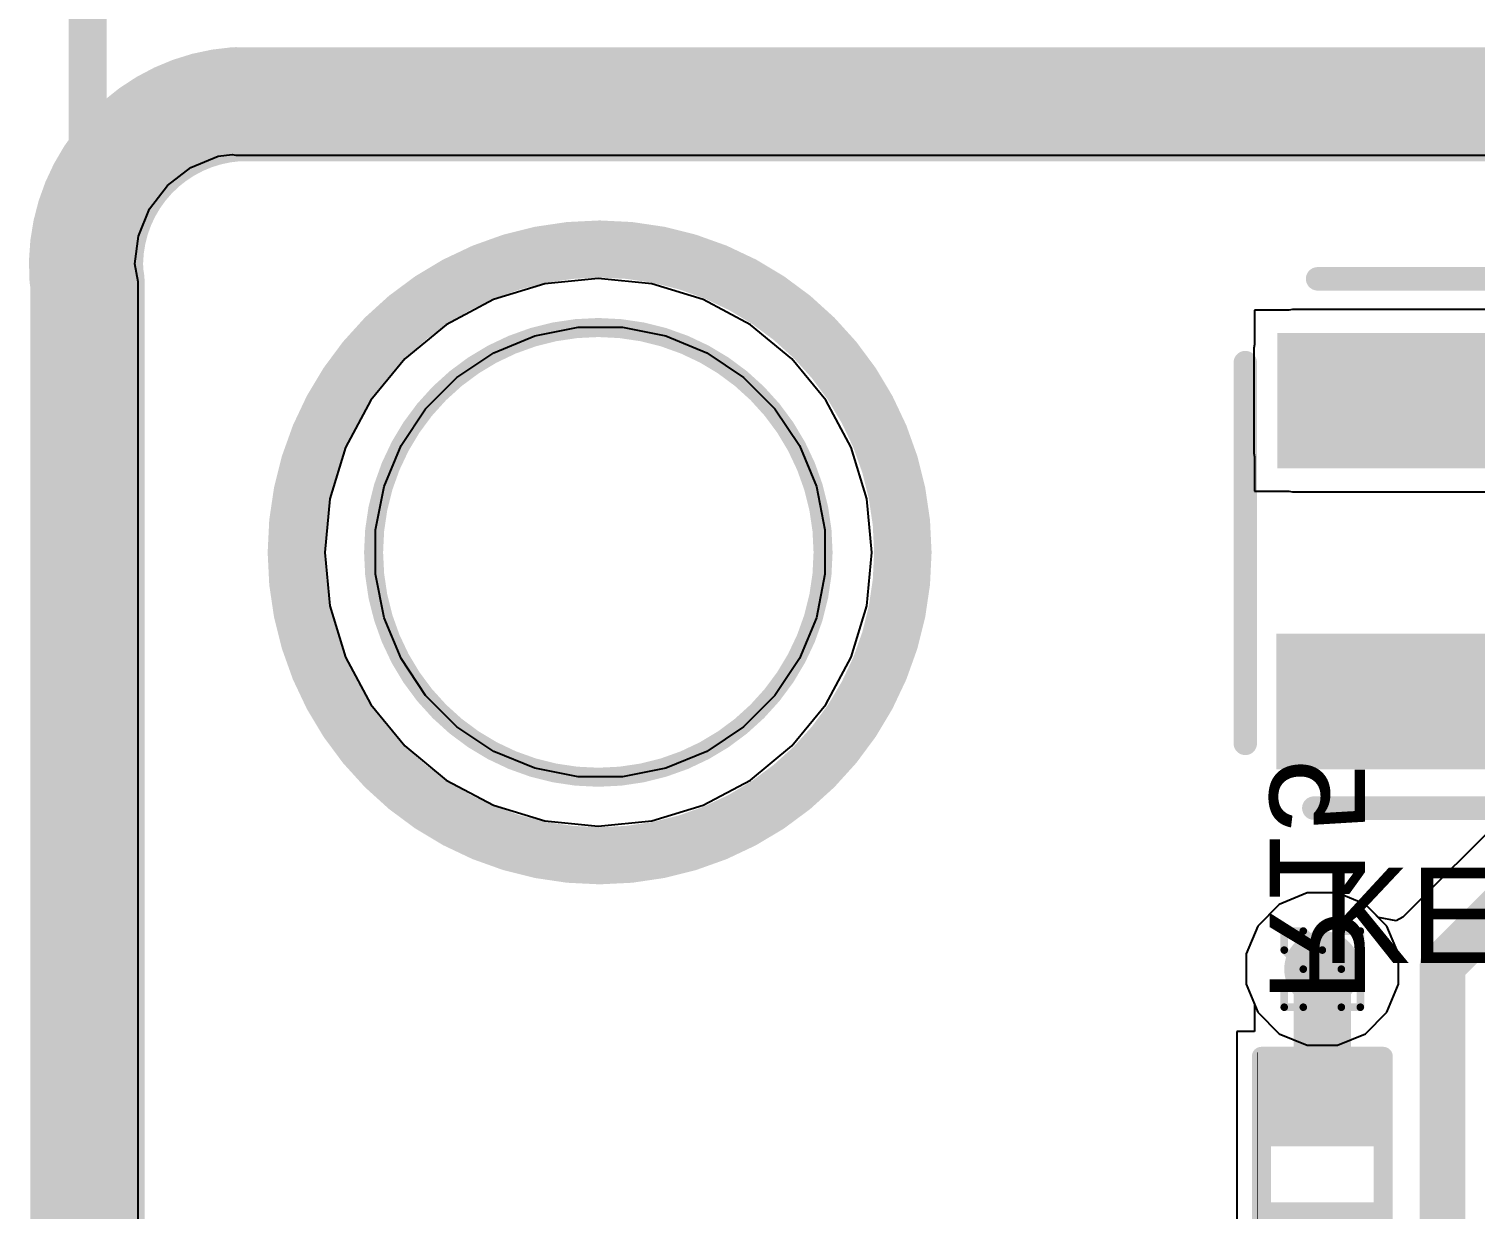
# Model space of a CAD drawing. Header units: inches. Extents: x -13 to 356, y -4 to 120.
# Drawn here: x -3.8 to 5.85, y 36.49 to 44.36 of the extents above; entities that cross this region are included whole.
import ezdxf

# ---------------------------------------------------------------- set-up
doc = ezdxf.new("R2010")
doc.units = ezdxf.units.IN
for name, color, linetype in [('Board_outline', 56, 'Continuous'), ('Bottom Layer', 5, 'Continuous'), ('Bottom Overlay', 54, 'Continuous'), ('Bottom Paste', 16, 'Continuous'), ('Bottom Solder', 6, 'Continuous'), ('Dimensions', 6, 'Continuous'), ('Drill Drawing', 1, 'Continuous'), ('GND', 16, 'Continuous'), ('Keep-Out Layer', 6, 'Continuous'), ('Mechanical 15', 56, 'Continuous'), ('Multi-Layer', 9, 'Continuous'), ('POWER', 76, 'Continuous'), ('Top Layer', 1, 'Continuous'), ('Top Overlay', 2, 'Continuous'), ('Top Paste', 8, 'Continuous'), ('Top Solder', 216, 'Continuous'), ('Via Holes', 16, 'Continuous')]:
    doc.layers.add(name, color=color, linetype=linetype)
doc.styles.add('Arial', font='', dxfattribs={"height": 0.2})
doc.styles.get('Arial').set_extended_font_data('Arial')

# ---------------------------------------------------------------- blocks, each defined once
blk = doc.blocks.new('R___0402_B_1')
at = {"layer": 'Bottom Layer'}
for points in [[(-0.2413, 0.3175), (-0.2413, -0.3175), (-0.6985, -0.3175), (-0.6985, 0.3175)], [(0.6985, 0.3175), (0.6985, -0.3175), (0.2413, -0.3175), (0.2413, 0.3175)]]:
    blk.add_hatch(color=5, dxfattribs=at).paths.add_polyline_path(points)
at = {"layer": 'Bottom Paste'}
for points in [[(-0.2413, 0.3175), (-0.2413, -0.3175), (-0.6985, -0.3175), (-0.6985, 0.3175)], [(0.6985, 0.3175), (0.6985, -0.3175), (0.2413, -0.3175), (0.2413, 0.3175)]]:
    blk.add_hatch(color=16, dxfattribs=at).paths.add_polyline_path(points)
at = {"layer": 'Bottom Solder'}
for points in [[(-0.1863, 0.3725), (-0.1863, -0.3725), (-0.7535, -0.3725), (-0.7535, 0.3725)], [(0.7535, 0.3725), (0.7535, -0.3725), (0.1863, -0.3725), (0.1863, 0.3725)]]:
    blk.add_hatch(color=6, dxfattribs=at).paths.add_polyline_path(points)
at = {"layer": 'Bottom Overlay'}
for points in [[(-0.7874, 0.4064, 0.127, 0.127, 0), (-0.7874, -0.4064, 0.127, 0.127, 0)], [(-0.7874, 0.4064, 0.127, 0.127, 0), (0.7874, 0.4064, 0.127, 0.127, 0)], [(-0.8128, 0.4318, 0.00323, 0.00323, 0), (0.8128, 0.4318, 0.00323, 0.00323, 0)], [(0.7874, 0.4064, 0.127, 0.127, 0), (0.7874, -0.4064, 0.127, 0.127, 0)], [(-0.7874, -0.4064, 0.127, 0.127, 0), (0.7874, -0.4064, 0.127, 0.127, 0)]]:
    blk.add_lwpolyline(points, format="xyseb", dxfattribs=at)
for points in [[(-0.8191, 0.4064, 0.0635, 0.0635, 1), (-0.7556, 0.4064, 0.0635, 0.0635, 1)], [(-0.8191, 0.4064, 0.0635, 0.0635, 1), (-0.7556, 0.4064, 0.0635, 0.0635, 1)], [(-0.8136, 0.4318, 0.00161, 0.00161, 1), (-0.812, 0.4318, 0.00161, 0.00161, 1)], [(0.7556, 0.4064, 0.0635, 0.0635, 1), (0.8191, 0.4064, 0.0635, 0.0635, 1)], [(0.7556, 0.4064, 0.0635, 0.0635, 1), (0.8191, 0.4064, 0.0635, 0.0635, 1)], [(0.812, 0.4318, 0.00161, 0.00161, 1), (0.8136, 0.4318, 0.00161, 0.00161, 1)], [(-0.8191, -0.4064, 0.0635, 0.0635, 1), (-0.7556, -0.4064, 0.0635, 0.0635, 1)], [(-0.8191, -0.4064, 0.0635, 0.0635, 1), (-0.7556, -0.4064, 0.0635, 0.0635, 1)], [(0.7556, -0.4064, 0.0635, 0.0635, 1), (0.8191, -0.4064, 0.0635, 0.0635, 1)], [(0.7556, -0.4064, 0.0635, 0.0635, 1), (0.8191, -0.4064, 0.0635, 0.0635, 1)]]:
    blk.add_lwpolyline(points, format="xyseb", close=True, dxfattribs=at)
blk = doc.blocks.new('TSW_SMD_6_6_5_33')
at = {"layer": 'Top Layer'}
for points in [[(0.0354, 2.6106), (1.2854, 2.6106), (1.2854, 1.9106), (0.0354, 1.9106)], [(3.775, 2.6106), (5.025, 2.6106), (5.025, 1.9106), (3.775, 1.9106)], [(0.0354, 0.604), (1.2854, 0.604), (1.2854, -0.096), (0.0354, -0.096)], [(3.7692, 0.604), (5.0192, 0.604), (5.0192, -0.096), (3.7692, -0.096)]]:
    blk.add_hatch(color=1, dxfattribs=at).paths.add_polyline_path(points)
at = {"layer": 'Top Paste'}
for points in [[(0.0354, 2.6106), (1.2854, 2.6106), (1.2854, 1.9106), (0.0354, 1.9106)], [(3.775, 2.6106), (5.025, 2.6106), (5.025, 1.9106), (3.775, 1.9106)], [(0.0354, 0.604), (1.2854, 0.604), (1.2854, -0.096), (0.0354, -0.096)], [(3.7692, 0.604), (5.0192, 0.604), (5.0192, -0.096), (3.7692, -0.096)]]:
    blk.add_hatch(color=8, dxfattribs=at).paths.add_polyline_path(points)
at = {"layer": 'Top Solder'}
for points in [[(-0.0662, 2.7122), (1.387, 2.7122), (1.387, 1.809), (-0.0662, 1.809)], [(3.6734, 2.7122), (5.1266, 2.7122), (5.1266, 1.809), (3.6734, 1.809)], [(-0.0662, 0.7056), (1.387, 0.7056), (1.387, -0.1976), (-0.0662, -0.1976)], [(3.6676, 0.7056), (5.1208, 0.7056), (5.1208, -0.1976), (3.6676, -0.1976)]]:
    blk.add_hatch(color=216, dxfattribs=at).paths.add_polyline_path(points)
at = {"layer": 'Mechanical 15'}
for points in [[(0, 0.5, 0.05, 0.05, 0), (0, -0.5, 0.05, 0.05, 0)], [(0.5, 0, 0.05, 0.05, 0), (-0.5, 0, 0.05, 0.05, 0)]]:
    blk.add_lwpolyline(points, format="xyseb", dxfattribs=at)
for points in [[(-0.0125, 0.5, 0.025, 0.025, 1), (0.0125, 0.5, 0.025, 0.025, 1)], [(0.35, 0, 0.05, 0.05, 1), (-0.35, 0, 0.05, 0.05, 1)], [(-0.5125, 0, 0.025, 0.025, 1), (-0.4875, 0, 0.025, 0.025, 1)], [(-0.3625, 0, 0.025, 0.025, 1), (-0.3375, 0, 0.025, 0.025, 1)], [(0.3375, 0, 0.025, 0.025, 1), (0.3625, 0, 0.025, 0.025, 1)], [(0.4875, 0, 0.025, 0.025, 1), (0.5125, 0, 0.025, 0.025, 1)], [(-0.0125, -0.5, 0.025, 0.025, 1), (0.0125, -0.5, 0.025, 0.025, 1)]]:
    blk.add_lwpolyline(points, format="xyseb", close=True, dxfattribs=at)
at = {"layer": 'Top Overlay'}
for points in [[(4.8768, 2.9718, 0.1565, 0.1565, 0), (0.3048, 2.9718, 0.1565, 0.1565, 0)], [(5.334, 2.54, 0.1565, 0.1565, 0), (5.334, 0, 0.1565, 0.1565, 0)], [(-0.3302, 2.1082, 0.1565, 0.1565, 0), (-0.3302, 0.508, 0.1565, 0.1565, 0)], [(0.635, -0.5588, 0.1565, 0.1565, 0), (0.3556, -0.5588, 0.1565, 0.1565, 0)], [(4.8514, -0.5588, 0.1565, 0.1565, 0), (0.635, -0.5588, 0.1565, 0.1565, 0)]]:
    blk.add_lwpolyline(points, format="xyseb", dxfattribs=at)
for points in [[(0.2657, 2.9718, 0.0782, 0.0782, 1), (0.3439, 2.9718, 0.0782, 0.0782, 1)], [(4.8377, 2.9718, 0.0782, 0.0782, 1), (4.9159, 2.9718, 0.0782, 0.0782, 1)], [(5.2949, 2.54, 0.0782, 0.0782, 1), (5.3731, 2.54, 0.0782, 0.0782, 1)], [(-0.3693, 2.1082, 0.0782, 0.0782, 1), (-0.2911, 2.1082, 0.0782, 0.0782, 1)], [(-0.3693, 0.508, 0.0782, 0.0782, 1), (-0.2911, 0.508, 0.0782, 0.0782, 1)], [(5.2949, 0, 0.0782, 0.0782, 1), (5.3731, 0, 0.0782, 0.0782, 1)], [(0.3165, -0.5588, 0.0782, 0.0782, 1), (0.3947, -0.5588, 0.0782, 0.0782, 1)], [(0.5959, -0.5588, 0.0782, 0.0782, 1), (0.6741, -0.5588, 0.0782, 0.0782, 1)], [(0.5959, -0.5588, 0.0782, 0.0782, 1), (0.6741, -0.5588, 0.0782, 0.0782, 1)], [(4.8123, -0.5588, 0.0782, 0.0782, 1), (4.8905, -0.5588, 0.0782, 0.0782, 1)]]:
    blk.add_lwpolyline(points, format="xyseb", close=True, dxfattribs=at)

msp = doc.modelspace()

# ---------------------------------------------------------------- hatches: boundary and pattern name
at = {"layer": 'Bottom Layer'}
h = msp.add_hatch(color=5, dxfattribs=at)
edge = h.paths.add_edge_path()
edge.add_arc((4.8319, 38.091), 0.254, 0, 360)
at = {"layer": 'GND'}
h = msp.add_hatch(color=16, dxfattribs=at)
edge = h.paths.add_edge_path()
edge.add_arc((4.8319, 38.091), 0.254, 0, 360)
at = {"layer": 'POWER'}
h = msp.add_hatch(color=76, dxfattribs=at)
edge = h.paths.add_edge_path()
edge.add_arc((4.8319, 38.091), 0.254, 0, 360)
at = {"layer": 'Top Layer'}
for points in [[(4.6328, 41.533), (9.6166, 41.533), (9.6166, 42.233), (4.6328, 42.233)], [(4.627, 39.5264), (9.6166, 39.5264), (9.6166, 40.2264), (4.627, 40.2264)]]:
    msp.add_hatch(color=1, dxfattribs=at).paths.add_polyline_path(points)
h = msp.add_hatch(color=1, dxfattribs=at)
edge = h.paths.add_edge_path()
edge.add_arc((4.8319, 38.091), 0.254, 0, 360)
at = {"layer": 'Via Holes'}
h = msp.add_hatch(color=7, dxfattribs=at)
edge = h.paths.add_edge_path()
edge.add_arc((4.8319, 38.091), 0.127, 0, 360)

# ---------------------------------------------------------------- linework, layer by layer
at = {"layer": 'Board_outline'}
for points in [[(-3.4166, 42.7098, 0.762, 0.762, -0.414214), (-2.4183, 43.8604, 0.762, 0.762, 0)], [(-3.4166, 42.7098, 0.762, 0.762, -0.414214), (-2.4183, 43.8604, 0.762, 0.762, 0)], [(-3.4166, 42.7098, 0.762, 0.762, -0.414214), (-2.4183, 43.8604, 0.762, 0.762, 0)], [(-3.4166, 42.7098, 0.762, 0.762, -0.414214), (-2.4183, 43.8604, 0.762, 0.762, 0)], [(-2.4184, 43.86, 0.762, 0.762, 0), (31.29, 43.86, 0.762, 0.762, 0)], [(-2.4184, 43.86, 0.762, 0.762, 0), (31.29, 43.86, 0.762, 0.762, 0)], [(-2.4184, 43.86, 0.762, 0.762, 0), (31.29, 43.86, 0.762, 0.762, 0)], [(-2.4183, 43.86, 0.762, 0.762, 0), (31.29, 43.86, 0.762, 0.762, 0)], [(-3.4089, -2.0833, 0.762, 0.762, 0), (-3.4089, 42.6767, 0.762, 0.762, 0)], [(-3.4089, -2.0833, 0.762, 0.762, 0), (-3.4089, 42.6767, 0.762, 0.762, 0)], [(-3.4089, -2.0833, 0.762, 0.762, 0), (-3.4089, 42.6767, 0.762, 0.762, 0)], [(-3.4089, -2.1087, 0.762, 0.762, 0), (-3.4089, 42.6513, 0.762, 0.762, 0)]]:
    msp.add_lwpolyline(points, format="xyseb", dxfattribs=at)
for points in [[(-2.6089, 43.86, 0.381, 0.381, 1), (-2.2279, 43.86, 0.381, 0.381, 1)], [(-2.6089, 43.86, 0.381, 0.381, 1), (-2.2279, 43.86, 0.381, 0.381, 1)], [(-2.6089, 43.86, 0.381, 0.381, 1), (-2.2279, 43.86, 0.381, 0.381, 1)], [(-2.6088, 43.8604, 0.381, 0.381, 1), (-2.2278, 43.8604, 0.381, 0.381, 1)], [(-2.6088, 43.8604, 0.381, 0.381, 1), (-2.2278, 43.8604, 0.381, 0.381, 1)], [(-2.6088, 43.8604, 0.381, 0.381, 1), (-2.2278, 43.8604, 0.381, 0.381, 1)], [(-2.6088, 43.8604, 0.381, 0.381, 1), (-2.2278, 43.8604, 0.381, 0.381, 1)], [(-2.6088, 43.86, 0.381, 0.381, 1), (-2.2278, 43.86, 0.381, 0.381, 1)], [(-3.6071, 42.7098, 0.381, 0.381, 1), (-3.2261, 42.7098, 0.381, 0.381, 1)], [(-3.6071, 42.7098, 0.381, 0.381, 1), (-3.2261, 42.7098, 0.381, 0.381, 1)], [(-3.6071, 42.7098, 0.381, 0.381, 1), (-3.2261, 42.7098, 0.381, 0.381, 1)], [(-3.6071, 42.7098, 0.381, 0.381, 1), (-3.2261, 42.7098, 0.381, 0.381, 1)], [(-3.5994, 42.6767, 0.381, 0.381, 1), (-3.2184, 42.6767, 0.381, 0.381, 1)], [(-3.5994, 42.6767, 0.381, 0.381, 1), (-3.2184, 42.6767, 0.381, 0.381, 1)], [(-3.5994, 42.6767, 0.381, 0.381, 1), (-3.2184, 42.6767, 0.381, 0.381, 1)], [(-3.5994, 42.6513, 0.381, 0.381, 1), (-3.2184, 42.6513, 0.381, 0.381, 1)]]:
    msp.add_lwpolyline(points, format="xyseb", close=True, dxfattribs=at)
at = {"layer": 'Bottom Layer'}
for p, q in [((-2.8748, 43.3187), (-2.7188, 43.4384)), ((-2.7188, 43.4384), (-2.5371, 43.5137)), ((-2.5371, 43.5137), (-2.4428, 43.5261)), ((-2.4428, 43.5261), (-2.4183, 43.5213)), ((-2.4183, 43.5213), (31.29, 43.5213)), ((-2.9946, 43.1627), (-2.8748, 43.3187)), ((-3.0698, 42.981), (-2.9946, 43.1627)), ((-3.0941, 42.7968), (-3.0698, 42.981)), ((-3.0702, 42.6767), (-3.0941, 42.7968)), ((-3.0702, -2.0604), (-3.0702, 42.6767)), ((-0.3563, 42.6622), (-0.6989, 42.5583)), ((0, 42.6973), (-0.3563, 42.6622)), ((0.3563, 42.6622), (0, 42.6973)), ((0.6989, 42.5583), (0.3563, 42.6622)), ((-0.6989, 42.5583), (-1.0146, 42.3895)), ((1.0146, 42.3895), (0.6989, 42.5583)), ((-1.0146, 42.3895), (-1.2914, 42.1624)), ((1.2914, 42.1624), (1.0146, 42.3895)), ((-1.2914, 42.1624), (-1.5185, 41.8856)), ((1.5185, 41.8856), (1.2914, 42.1624)), ((-1.5185, 41.8856), (-1.6873, 41.5699)), ((1.6873, 41.5699), (1.5185, 41.8856)), ((-1.6873, 41.5699), (-1.7912, 41.2273)), ((1.7912, 41.2273), (1.6873, 41.5699)), ((-1.7912, 41.2273), (-1.8263, 40.871)), ((1.8263, 40.871), (1.7912, 41.2273)), ((-1.8263, 40.871), (-1.7912, 40.5147)), ((1.7912, 40.5147), (1.8263, 40.871)), ((-1.7912, 40.5147), (-1.6873, 40.1721)), ((1.6873, 40.1721), (1.7912, 40.5147)), ((-1.6873, 40.1721), (-1.5185, 39.8564)), ((1.5185, 39.8564), (1.6873, 40.1721)), ((-1.5185, 39.8564), (-1.2914, 39.5796)), ((1.2914, 39.5796), (1.5185, 39.8564)), ((-1.2914, 39.5796), (-1.0146, 39.3525)), ((1.0146, 39.3525), (1.2914, 39.5796)), ((-1.0146, 39.3525), (-0.6989, 39.1837)), ((0.6989, 39.1837), (1.0146, 39.3525)), ((6.1608, 39.2283), (5.3698, 38.4374)), ((-0.6989, 39.1837), (-0.3563, 39.0798)), ((0.3563, 39.0798), (0.6989, 39.1837)), ((-0.3563, 39.0798), (0, 39.0447)), ((0, 39.0447), (0.3563, 39.0798)), ((4.5442, 38.5216), (4.4013, 38.3787)), ((4.7309, 38.599), (4.5442, 38.5216)), ((4.933, 38.599), (4.7309, 38.599)), ((5.1197, 38.5216), (4.933, 38.599)), ((5.2062, 38.4351), (5.1197, 38.5216)), ((5.3243, 38.4125), (5.2062, 38.4351)), ((5.3698, 38.4374), (5.3243, 38.4125)), ((4.4013, 38.3787), (4.3239, 38.192)), ((4.3239, 38.192), (4.3239, 37.9899)), ((4.3239, 37.9899), (4.3788, 37.8575)), ((4.3788, 37.8575), (4.3788, 37.6745)), ((4.3788, 37.6745), (4.2605, 37.6745)), ((4.2605, 37.6745), (4.2605, 36.7093)), ((4.2605, 36.7093), (4.2605, 35.7695))]:
    msp.add_line(p, q, dxfattribs=at)
for points in [[(5.6346, 38.1161, 0.3048, 0.3048, 0), (6.4538, 38.9353, 0.3048, 0.3048, 0)], [(4.832, 37.1919, 0.381, 0.381, 0), (4.832, 38.0909, 0.381, 0.381, 0)], [(5.6346, 34.8469, 0.3048, 0.3048, 0), (5.6346, 38.1161, 0.3048, 0.3048, 0)]]:
    msp.add_lwpolyline(points, format="xyseb", dxfattribs=at)
for points in [[(4.7367, 38.0909, 0.1905, 0.1905, 1), (4.9272, 38.0909, 0.1905, 0.1905, 1)], [(5.5584, 38.1161, 0.1524, 0.1524, 1), (5.7108, 38.1161, 0.1524, 0.1524, 1)], [(5.5584, 38.1161, 0.1524, 0.1524, 1), (5.7108, 38.1161, 0.1524, 0.1524, 1)], [(4.7367, 37.1919, 0.1905, 0.1905, 1), (4.9272, 37.1919, 0.1905, 0.1905, 1)]]:
    msp.add_lwpolyline(points, format="xyseb", close=True, dxfattribs=at)
at = {"layer": 'Bottom Overlay'}
for points in [[(-3.4166, 42.7098, 0.762, 0.762, -0.414214), (-2.4183, 43.8604, 0.762, 0.762, 0)], [(-2.4184, 43.86, 0.762, 0.762, 0), (31.29, 43.86, 0.762, 0.762, 0)], [(-3.4089, -2.0833, 0.762, 0.762, 0), (-3.4089, 42.6767, 0.762, 0.762, 0)]]:
    msp.add_lwpolyline(points, format="xyseb", dxfattribs=at)
for points in [[(-2.6089, 43.86, 0.381, 0.381, 1), (-2.2279, 43.86, 0.381, 0.381, 1)], [(-2.6088, 43.8604, 0.381, 0.381, 1), (-2.2278, 43.8604, 0.381, 0.381, 1)], [(-3.6071, 42.7098, 0.381, 0.381, 1), (-3.2261, 42.7098, 0.381, 0.381, 1)], [(-3.5994, 42.6767, 0.381, 0.381, 1), (-3.2184, 42.6767, 0.381, 0.381, 1)], [(2.0312, 40.871, 0.381, 0.381, 1), (-2.0164, 40.871, 0.381, 0.381, 1)], [(-2.1117, 40.871, 0.1905, 0.1905, 1), (-1.9212, 40.871, 0.1905, 0.1905, 1)], [(1.9359, 40.871, 0.1905, 0.1905, 1), (2.1264, 40.871, 0.1905, 0.1905, 1)]]:
    msp.add_lwpolyline(points, format="xyseb", close=True, dxfattribs=at)
at = {"layer": 'Dimensions'}
msp.add_lwpolyline([(-3.4089, 43.2863, 0.254, 0.254, 0), (-3.4089, 52.2732, 0.254, 0.254, 0)], format="xyseb", dxfattribs=at)
msp.add_lwpolyline([(-3.4724, 43.2863, 0.127, 0.127, 1), (-3.3454, 43.2863, 0.127, 0.127, 1)], format="xyseb", close=True, dxfattribs=at)
at = {"layer": 'Drill Drawing'}
for points in [[(4.5779, 38.218, 0.0508, 0.0508, 0), (4.5779, 38.345, 0.0508, 0.0508, 0)], [(4.5779, 38.345, 0.0508, 0.0508, 0), (4.7049, 38.345, 0.0508, 0.0508, 0)], [(4.7049, 38.345, 0.0508, 0.0508, 0), (4.8319, 38.218, 0.0508, 0.0508, 0)], [(4.8319, 38.218, 0.0508, 0.0508, 0), (4.9589, 38.345, 0.0508, 0.0508, 0)], [(4.9589, 38.345, 0.0508, 0.0508, 0), (5.0859, 38.345, 0.0508, 0.0508, 0)], [(5.0859, 38.218, 0.0508, 0.0508, 0), (5.0859, 38.345, 0.0508, 0.0508, 0)], [(4.5779, 38.218, 0.0508, 0.0508, 0), (4.7049, 38.091, 0.0508, 0.0508, 0)], [(4.9589, 38.091, 0.0508, 0.0508, 0), (5.0859, 38.218, 0.0508, 0.0508, 0)], [(4.5779, 37.964, 0.0508, 0.0508, 0), (4.7049, 38.091, 0.0508, 0.0508, 0)], [(4.9589, 38.091, 0.0508, 0.0508, 0), (5.0859, 37.964, 0.0508, 0.0508, 0)], [(4.5779, 37.837, 0.0508, 0.0508, 0), (4.5779, 37.964, 0.0508, 0.0508, 0)], [(4.7049, 37.837, 0.0508, 0.0508, 0), (4.8319, 37.964, 0.0508, 0.0508, 0)], [(4.8319, 37.964, 0.0508, 0.0508, 0), (4.9589, 37.837, 0.0508, 0.0508, 0)], [(5.0859, 37.837, 0.0508, 0.0508, 0), (5.0859, 37.964, 0.0508, 0.0508, 0)], [(4.5779, 37.837, 0.0508, 0.0508, 0), (4.7049, 37.837, 0.0508, 0.0508, 0)], [(4.9589, 37.837, 0.0508, 0.0508, 0), (5.0859, 37.837, 0.0508, 0.0508, 0)]]:
    msp.add_lwpolyline(points, format="xyseb", dxfattribs=at)
for points in [[(4.5652, 38.345, 0.0254, 0.0254, 1), (4.5906, 38.345, 0.0254, 0.0254, 1)], [(4.5652, 38.345, 0.0254, 0.0254, 1), (4.5906, 38.345, 0.0254, 0.0254, 1)], [(4.6922, 38.345, 0.0254, 0.0254, 1), (4.7176, 38.345, 0.0254, 0.0254, 1)], [(4.6922, 38.345, 0.0254, 0.0254, 1), (4.7176, 38.345, 0.0254, 0.0254, 1)], [(4.9462, 38.345, 0.0254, 0.0254, 1), (4.9716, 38.345, 0.0254, 0.0254, 1)], [(4.9462, 38.345, 0.0254, 0.0254, 1), (4.9716, 38.345, 0.0254, 0.0254, 1)], [(5.0732, 38.345, 0.0254, 0.0254, 1), (5.0986, 38.345, 0.0254, 0.0254, 1)], [(5.0732, 38.345, 0.0254, 0.0254, 1), (5.0986, 38.345, 0.0254, 0.0254, 1)], [(4.5652, 38.218, 0.0254, 0.0254, 1), (4.5906, 38.218, 0.0254, 0.0254, 1)], [(4.5652, 38.218, 0.0254, 0.0254, 1), (4.5906, 38.218, 0.0254, 0.0254, 1)], [(4.8192, 38.218, 0.0254, 0.0254, 1), (4.8446, 38.218, 0.0254, 0.0254, 1)], [(4.8192, 38.218, 0.0254, 0.0254, 1), (4.8446, 38.218, 0.0254, 0.0254, 1)], [(5.0732, 38.218, 0.0254, 0.0254, 1), (5.0986, 38.218, 0.0254, 0.0254, 1)], [(5.0732, 38.218, 0.0254, 0.0254, 1), (5.0986, 38.218, 0.0254, 0.0254, 1)], [(4.6922, 38.091, 0.0254, 0.0254, 1), (4.7176, 38.091, 0.0254, 0.0254, 1)], [(4.6922, 38.091, 0.0254, 0.0254, 1), (4.7176, 38.091, 0.0254, 0.0254, 1)], [(4.9462, 38.091, 0.0254, 0.0254, 1), (4.9716, 38.091, 0.0254, 0.0254, 1)], [(4.9462, 38.091, 0.0254, 0.0254, 1), (4.9716, 38.091, 0.0254, 0.0254, 1)], [(4.5652, 37.964, 0.0254, 0.0254, 1), (4.5906, 37.964, 0.0254, 0.0254, 1)], [(4.5652, 37.964, 0.0254, 0.0254, 1), (4.5906, 37.964, 0.0254, 0.0254, 1)], [(4.8192, 37.964, 0.0254, 0.0254, 1), (4.8446, 37.964, 0.0254, 0.0254, 1)], [(4.8192, 37.964, 0.0254, 0.0254, 1), (4.8446, 37.964, 0.0254, 0.0254, 1)], [(5.0732, 37.964, 0.0254, 0.0254, 1), (5.0986, 37.964, 0.0254, 0.0254, 1)], [(5.0732, 37.964, 0.0254, 0.0254, 1), (5.0986, 37.964, 0.0254, 0.0254, 1)], [(4.5652, 37.837, 0.0254, 0.0254, 1), (4.5906, 37.837, 0.0254, 0.0254, 1)], [(4.5652, 37.837, 0.0254, 0.0254, 1), (4.5906, 37.837, 0.0254, 0.0254, 1)], [(4.6922, 37.837, 0.0254, 0.0254, 1), (4.7176, 37.837, 0.0254, 0.0254, 1)], [(4.6922, 37.837, 0.0254, 0.0254, 1), (4.7176, 37.837, 0.0254, 0.0254, 1)], [(4.9462, 37.837, 0.0254, 0.0254, 1), (4.9716, 37.837, 0.0254, 0.0254, 1)], [(4.9462, 37.837, 0.0254, 0.0254, 1), (4.9716, 37.837, 0.0254, 0.0254, 1)], [(5.0732, 37.837, 0.0254, 0.0254, 1), (5.0986, 37.837, 0.0254, 0.0254, 1)], [(5.0732, 37.837, 0.0254, 0.0254, 1), (5.0986, 37.837, 0.0254, 0.0254, 1)]]:
    msp.add_lwpolyline(points, format="xyseb", close=True, dxfattribs=at)
at = {"layer": 'GND'}
for p, q in [((-2.8748, 43.3187), (-2.7188, 43.4384)), ((-2.7188, 43.4384), (-2.5371, 43.5137)), ((-2.5371, 43.5137), (-2.4428, 43.5261)), ((-2.4428, 43.5261), (-2.4183, 43.5213)), ((-2.4183, 43.5213), (31.29, 43.5213)), ((-2.9946, 43.1627), (-2.8748, 43.3187)), ((-3.0698, 42.981), (-2.9946, 43.1627)), ((-3.0941, 42.7968), (-3.0698, 42.981)), ((-3.0702, 42.6767), (-3.0941, 42.7968)), ((-3.0702, -2.0604), (-3.0702, 42.6767)), ((-0.3563, 42.6622), (-0.6989, 42.5583)), ((0, 42.6973), (-0.3563, 42.6622)), ((0.3563, 42.6622), (0, 42.6973)), ((0.6989, 42.5583), (0.3563, 42.6622)), ((-0.6989, 42.5583), (-1.0146, 42.3895)), ((1.0146, 42.3895), (0.6989, 42.5583)), ((-1.0146, 42.3895), (-1.2914, 42.1624)), ((1.2914, 42.1624), (1.0146, 42.3895)), ((-1.2914, 42.1624), (-1.5185, 41.8856)), ((1.5185, 41.8856), (1.2914, 42.1624)), ((-1.5185, 41.8856), (-1.6873, 41.5699)), ((1.6873, 41.5699), (1.5185, 41.8856)), ((-1.6873, 41.5699), (-1.7912, 41.2273)), ((1.7912, 41.2273), (1.6873, 41.5699)), ((-1.7912, 41.2273), (-1.8263, 40.871)), ((1.8263, 40.871), (1.7912, 41.2273)), ((-1.8263, 40.871), (-1.7912, 40.5147)), ((1.7912, 40.5147), (1.8263, 40.871)), ((-1.7912, 40.5147), (-1.6873, 40.1721)), ((1.6873, 40.1721), (1.7912, 40.5147)), ((-1.6873, 40.1721), (-1.5185, 39.8564)), ((1.5185, 39.8564), (1.6873, 40.1721)), ((-1.5185, 39.8564), (-1.2914, 39.5796)), ((1.2914, 39.5796), (1.5185, 39.8564)), ((-1.2914, 39.5796), (-1.0146, 39.3525)), ((1.0146, 39.3525), (1.2914, 39.5796)), ((-1.0146, 39.3525), (-0.6989, 39.1837)), ((0.6989, 39.1837), (1.0146, 39.3525)), ((-0.6989, 39.1837), (-0.3563, 39.0798)), ((0.3563, 39.0798), (0.6989, 39.1837)), ((-0.3563, 39.0798), (0, 39.0447)), ((0, 39.0447), (0.3563, 39.0798)), ((4.5442, 38.5216), (4.4013, 38.3787)), ((4.7309, 38.599), (4.5442, 38.5216)), ((4.933, 38.599), (4.7309, 38.599)), ((5.1197, 38.5216), (4.933, 38.599)), ((5.2626, 38.3787), (5.1197, 38.5216)), ((4.4013, 38.3787), (4.3239, 38.192)), ((5.3399, 38.192), (5.2626, 38.3787)), ((4.3239, 38.192), (4.3239, 37.9899)), ((5.3399, 37.9899), (5.3399, 38.192)), ((4.3239, 37.9899), (4.4013, 37.8032)), ((5.2626, 37.8032), (5.3399, 37.9899)), ((4.4013, 37.8032), (4.5442, 37.6603)), ((5.1197, 37.6603), (5.2626, 37.8032)), ((4.5442, 37.6603), (4.7309, 37.583)), ((4.933, 37.583), (5.1197, 37.6603)), ((4.7309, 37.583), (4.933, 37.583))]:
    msp.add_line(p, q, dxfattribs=at)
at = {"layer": 'Keep-Out Layer'}
for points in [[(-3.4166, 42.7098, 0.127, 0.127, -0.414214), (-2.4183, 43.8604, 0.127, 0.127, 0)], [(-3.4166, 42.7098, 0.127, 0.127, -0.414214), (-2.4183, 43.8604, 0.127, 0.127, 0)], [(-2.4183, 43.86, 0.1565, 0.1565, 0), (31.2897, 43.86, 0.1565, 0.1565, 0)], [(-2.4183, 43.86, 0.1565, 0.1565, 0), (31.29, 43.86, 0.1565, 0.1565, 0)], [(-3.4089, -2.0833, 0.1565, 0.1565, 0), (-3.4089, 42.6767, 0.1565, 0.1565, 0)], [(-3.4089, -2.0833, 0.1565, 0.1565, 0), (-3.4089, 42.6767, 0.1565, 0.1565, 0)]]:
    msp.add_lwpolyline(points, format="xyseb", dxfattribs=at)
for points in [[(-2.4575, 43.86, 0.0782, 0.0782, 1), (-2.3792, 43.86, 0.0782, 0.0782, 1)], [(-2.4575, 43.86, 0.0782, 0.0782, 1), (-2.3792, 43.86, 0.0782, 0.0782, 1)], [(-2.4501, 43.8604, 0.0635, 0.0635, 1), (-2.3866, 43.8604, 0.0635, 0.0635, 1)], [(-2.4501, 43.8604, 0.0635, 0.0635, 1), (-2.3866, 43.8604, 0.0635, 0.0635, 1)], [(-3.4483, 42.7098, 0.0635, 0.0635, 1), (-3.3848, 42.7098, 0.0635, 0.0635, 1)], [(-3.4483, 42.7098, 0.0635, 0.0635, 1), (-3.3848, 42.7098, 0.0635, 0.0635, 1)], [(-3.4481, 42.6767, 0.0782, 0.0782, 1), (-3.3698, 42.6767, 0.0782, 0.0782, 1)], [(-3.4481, 42.6767, 0.0782, 0.0782, 1), (-3.3698, 42.6767, 0.0782, 0.0782, 1)], [(1.5, 40.871, 0.127, 0.127, 1), (-1.5, 40.871, 0.127, 0.127, 1)], [(1.5, 40.871, 0.127, 0.127, 1), (-1.5, 40.871, 0.127, 0.127, 1)], [(-1.5317, 40.871, 0.0635, 0.0635, 1), (-1.4682, 40.871, 0.0635, 0.0635, 1)], [(-1.5317, 40.871, 0.0635, 0.0635, 1), (-1.4682, 40.871, 0.0635, 0.0635, 1)], [(1.4682, 40.871, 0.0635, 0.0635, 1), (1.5317, 40.871, 0.0635, 0.0635, 1)], [(1.4682, 40.871, 0.0635, 0.0635, 1), (1.5317, 40.871, 0.0635, 0.0635, 1)]]:
    msp.add_lwpolyline(points, format="xyseb", close=True, dxfattribs=at)
at = {"layer": 'Multi-Layer'}
for p, q in [((-0.4248, 42.3154), (-0.135, 42.373)), ((-0.135, 42.373), (0.0127, 42.373)), ((0.0127, 42.373), (0.1604, 42.373)), ((0.1604, 42.373), (0.4502, 42.3154)), ((-0.6978, 42.2023), (-0.4248, 42.3154)), ((0.4502, 42.3154), (0.7232, 42.2023)), ((-0.9435, 42.0381), (-0.6978, 42.2023)), ((0.7232, 42.2023), (0.9689, 42.0381)), ((-1.1524, 41.8292), (-0.9435, 42.0381)), ((0.9689, 42.0381), (1.1778, 41.8292)), ((-1.3166, 41.5835), (-1.1524, 41.8292)), ((1.1778, 41.8292), (1.342, 41.5835)), ((-1.4297, 41.3105), (-1.3166, 41.5835)), ((1.342, 41.5835), (1.4551, 41.3105)), ((-1.4873, 41.0207), (-1.4297, 41.3105)), ((1.4551, 41.3105), (1.5127, 41.0207)), ((-1.4873, 40.873), (-1.4873, 41.0207)), ((1.5127, 41.0207), (1.5127, 40.873)), ((-1.4873, 40.7253), (-1.4873, 40.873)), ((1.5127, 40.873), (1.5127, 40.7253)), ((-1.4297, 40.4355), (-1.4873, 40.7253)), ((1.5127, 40.7253), (1.4551, 40.4355)), ((-1.3166, 40.1625), (-1.4297, 40.4355)), ((1.4551, 40.4355), (1.342, 40.1625)), ((-1.1524, 39.9168), (-1.3166, 40.1625)), ((1.342, 40.1625), (1.1778, 39.9168)), ((-0.9435, 39.7079), (-1.1524, 39.9168)), ((1.1778, 39.9168), (0.9689, 39.7079)), ((-0.6978, 39.5437), (-0.9435, 39.7079)), ((0.9689, 39.7079), (0.7232, 39.5437)), ((-0.4248, 39.4306), (-0.6978, 39.5437)), ((0.7232, 39.5437), (0.4502, 39.4306)), ((-0.135, 39.373), (-0.4248, 39.4306)), ((0.4502, 39.4306), (0.1604, 39.373)), ((0.0127, 39.373), (-0.135, 39.373)), ((0.0127, 39.373), (0.0127, 39.373)), ((0.1604, 39.373), (0.0127, 39.373))]:
    msp.add_line(p, q, dxfattribs=at)
at = {"layer": 'POWER'}
for p, q in [((-2.8748, 43.3187), (-2.7188, 43.4384)), ((-2.7188, 43.4384), (-2.5371, 43.5137)), ((-2.5371, 43.5137), (-2.4428, 43.5261)), ((-2.4428, 43.5261), (-2.4183, 43.5213)), ((-2.4183, 43.5213), (31.29, 43.5213)), ((-2.9946, 43.1627), (-2.8748, 43.3187)), ((-3.0698, 42.981), (-2.9946, 43.1627)), ((-3.0941, 42.7968), (-3.0698, 42.981)), ((-3.0702, 42.6767), (-3.0941, 42.7968)), ((-3.0702, 7.8863), (-3.0702, 42.6767)), ((-0.3563, 42.6622), (-0.6989, 42.5583)), ((0, 42.6973), (-0.3563, 42.6622)), ((0.3563, 42.6622), (0, 42.6973)), ((0.6989, 42.5583), (0.3563, 42.6622)), ((-0.6989, 42.5583), (-1.0146, 42.3895)), ((1.0146, 42.3895), (0.6989, 42.5583)), ((-1.0146, 42.3895), (-1.2914, 42.1624)), ((1.2914, 42.1624), (1.0146, 42.3895)), ((-1.2914, 42.1624), (-1.5185, 41.8856)), ((1.5185, 41.8856), (1.2914, 42.1624)), ((-1.5185, 41.8856), (-1.6873, 41.5699)), ((1.6873, 41.5699), (1.5185, 41.8856)), ((-1.6873, 41.5699), (-1.7912, 41.2273)), ((1.7912, 41.2273), (1.6873, 41.5699)), ((-1.7912, 41.2273), (-1.8263, 40.871)), ((1.8263, 40.871), (1.7912, 41.2273)), ((-1.8263, 40.871), (-1.7912, 40.5147)), ((1.7912, 40.5147), (1.8263, 40.871)), ((-1.7912, 40.5147), (-1.6873, 40.1721)), ((1.6873, 40.1721), (1.7912, 40.5147)), ((-1.6873, 40.1721), (-1.5185, 39.8564)), ((1.5185, 39.8564), (1.6873, 40.1721)), ((-1.5185, 39.8564), (-1.2914, 39.5796)), ((1.2914, 39.5796), (1.5185, 39.8564)), ((-1.2914, 39.5796), (-1.0146, 39.3525)), ((1.0146, 39.3525), (1.2914, 39.5796)), ((-1.0146, 39.3525), (-0.6989, 39.1837)), ((0.6989, 39.1837), (1.0146, 39.3525)), ((-0.6989, 39.1837), (-0.3563, 39.0798)), ((0.3563, 39.0798), (0.6989, 39.1837)), ((-0.3563, 39.0798), (0, 39.0447)), ((0, 39.0447), (0.3563, 39.0798))]:
    msp.add_line(p, q, dxfattribs=at)
at = {"layer": 'Top Layer'}
for p, q in [((-2.8748, 43.3187), (-2.7188, 43.4384)), ((-2.7188, 43.4384), (-2.5371, 43.5137)), ((-2.5371, 43.5137), (-2.4428, 43.5261)), ((-2.4428, 43.5261), (-2.4183, 43.5213)), ((-2.4183, 43.5213), (31.29, 43.5213)), ((-2.9946, 43.1627), (-2.8748, 43.3187)), ((-3.0698, 42.981), (-2.9946, 43.1627)), ((-3.0941, 42.7968), (-3.0698, 42.981)), ((-3.0702, 42.6767), (-3.0941, 42.7968)), ((-3.0702, -2.0604), (-3.0702, 42.6767)), ((-0.3563, 42.6622), (-0.6989, 42.5583)), ((0, 42.6973), (-0.3563, 42.6622)), ((0.3563, 42.6622), (0, 42.6973)), ((0.6989, 42.5583), (0.3563, 42.6622)), ((-0.6989, 42.5583), (-1.0146, 42.3895)), ((1.0146, 42.3895), (0.6989, 42.5583)), ((4.6078, 42.487), (4.3788, 42.487)), ((4.3788, 42.487), (4.3788, 42.258)), ((4.6328, 42.492), (4.6078, 42.487)), ((11.172, 42.492), (4.6328, 42.492)), ((-1.0146, 42.3895), (-1.2914, 42.1624)), ((1.2914, 42.1624), (1.0146, 42.3895)), ((4.3788, 42.258), (4.3738, 42.233)), ((4.3738, 42.233), (4.3738, 41.533)), ((-1.2914, 42.1624), (-1.5185, 41.8856)), ((1.5185, 41.8856), (1.2914, 42.1624)), ((-1.5185, 41.8856), (-1.6873, 41.5699)), ((1.6873, 41.5699), (1.5185, 41.8856)), ((-1.6873, 41.5699), (-1.7912, 41.2273)), ((1.7912, 41.2273), (1.6873, 41.5699)), ((4.3738, 41.533), (4.3788, 41.508)), ((4.3788, 41.508), (4.3788, 41.279)), ((-1.7912, 41.2273), (-1.8263, 40.871)), ((1.8263, 40.871), (1.7912, 41.2273)), ((4.3788, 41.279), (4.6078, 41.279)), ((4.6078, 41.279), (4.6328, 41.274)), ((4.6328, 41.274), (8.1076, 41.274)), ((-1.8263, 40.871), (-1.7912, 40.5147)), ((1.7912, 40.5147), (1.8263, 40.871)), ((-1.7912, 40.5147), (-1.6873, 40.1721)), ((1.6873, 40.1721), (1.7912, 40.5147)), ((-1.6873, 40.1721), (-1.5185, 39.8564)), ((1.5185, 39.8564), (1.6873, 40.1721)), ((-1.5185, 39.8564), (-1.2914, 39.5796)), ((1.2914, 39.5796), (1.5185, 39.8564)), ((-1.2914, 39.5796), (-1.0146, 39.3525)), ((1.0146, 39.3525), (1.2914, 39.5796)), ((-1.0146, 39.3525), (-0.6989, 39.1837)), ((0.6989, 39.1837), (1.0146, 39.3525)), ((-0.6989, 39.1837), (-0.3563, 39.0798)), ((0.3563, 39.0798), (0.6989, 39.1837)), ((-0.3563, 39.0798), (0, 39.0447)), ((0, 39.0447), (0.3563, 39.0798)), ((4.5442, 38.5216), (4.4013, 38.3787)), ((4.7309, 38.599), (4.5442, 38.5216)), ((4.933, 38.599), (4.7309, 38.599)), ((5.1197, 38.5216), (4.933, 38.599)), ((5.2626, 38.3787), (5.1197, 38.5216)), ((4.4013, 38.3787), (4.3239, 38.192)), ((5.3399, 38.192), (5.2626, 38.3787)), ((4.3239, 38.192), (4.3239, 37.9899)), ((5.3399, 37.9899), (5.3399, 38.192)), ((4.3239, 37.9899), (4.4013, 37.8032)), ((5.2626, 37.8032), (5.3399, 37.9899)), ((4.4013, 37.8032), (4.5442, 37.6603)), ((5.1197, 37.6603), (5.2626, 37.8032)), ((4.5442, 37.6603), (4.7309, 37.583)), ((4.933, 37.583), (5.1197, 37.6603)), ((4.7309, 37.583), (4.933, 37.583))]:
    msp.add_line(p, q, dxfattribs=at)
at = {"layer": 'Top Overlay'}
for points in [[(-3.4166, 42.7098, 0.762, 0.762, -0.414214), (-2.4183, 43.8604, 0.762, 0.762, 0)], [(-2.4183, 43.86, 0.762, 0.762, 0), (31.29, 43.86, 0.762, 0.762, 0)], [(-3.4089, -2.1087, 0.762, 0.762, 0), (-3.4089, 42.6513, 0.762, 0.762, 0)]]:
    msp.add_lwpolyline(points, format="xyseb", dxfattribs=at)
for points in [[(-2.6088, 43.8604, 0.381, 0.381, 1), (-2.2278, 43.8604, 0.381, 0.381, 1)], [(-2.6088, 43.86, 0.381, 0.381, 1), (-2.2278, 43.86, 0.381, 0.381, 1)], [(-3.6071, 42.7098, 0.381, 0.381, 1), (-3.2261, 42.7098, 0.381, 0.381, 1)], [(2.0337, 40.871, 0.381, 0.381, 1), (-2.0139, 40.871, 0.381, 0.381, 1)], [(-3.5994, 42.6513, 0.381, 0.381, 1), (-3.2184, 42.6513, 0.381, 0.381, 1)], [(-2.1091, 40.871, 0.1905, 0.1905, 1), (-1.9186, 40.871, 0.1905, 0.1905, 1)], [(1.9384, 40.871, 0.1905, 0.1905, 1), (2.1289, 40.871, 0.1905, 0.1905, 1)]]:
    msp.add_lwpolyline(points, format="xyseb", close=True, dxfattribs=at)

# ---------------------------------------------------------------- block references
for name, p, rotation in [('TSW_SMD_6_6_5_33', (9.652, 42.137), 180), ('R___0402_B_1', (4.832, 36.722), 90)]:
    msp.add_blockref(name, p, dxfattribs=dict(rotation=rotation))

# ---------------------------------------------------------------- texts
at = {"layer": 'Bottom Overlay', "style": 'Arial', "text_generation_flag": 2}
msp.add_text('R15', height=0.635, rotation=270, dxfattribs=at).set_placement((4.4811, 37.8668))
at = {"layer": 'Top Overlay', "style": 'Arial'}
msp.add_text('KEY1', height=0.635, dxfattribs=at).set_placement((4.826, 38.1326))

doc.saveas('drawing.dxf')
